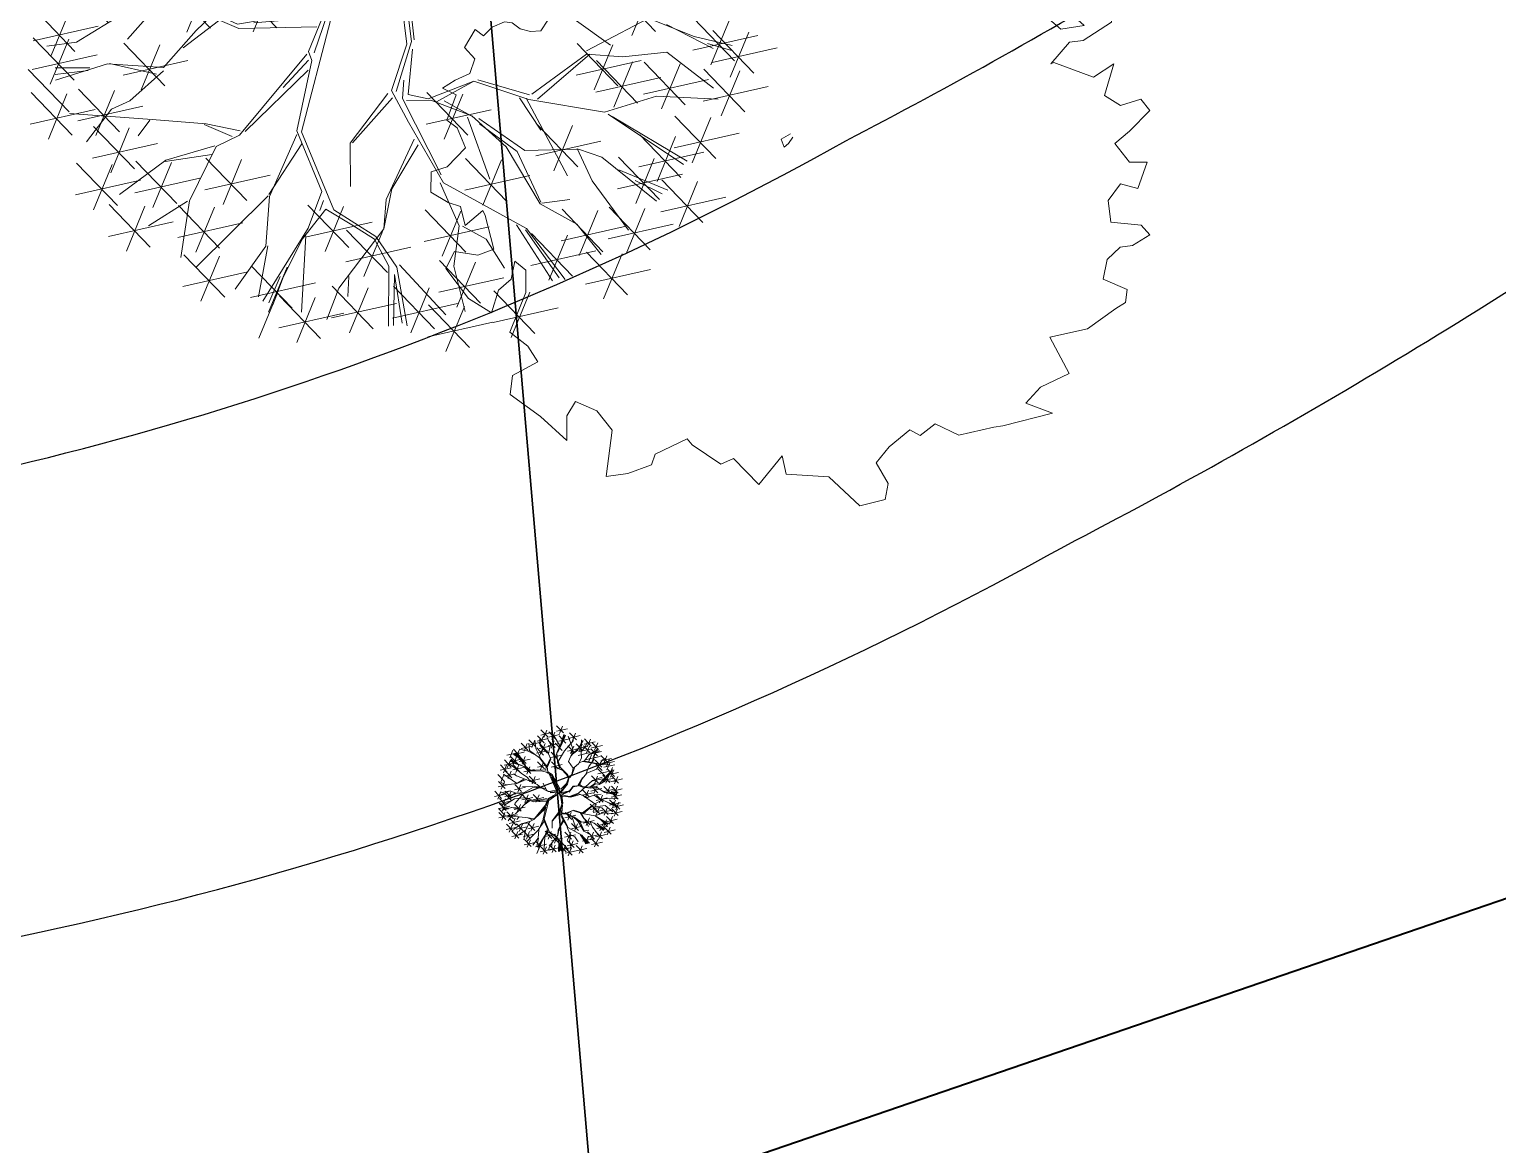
# Model space of a CAD drawing. Extents: x 2080 to 102399, y 2071 to 93424.
# Drawn here: x 84599.9 to 85059, y 76365.1 to 76713.8 of the extents above; entities that cross this region are included whole.
import ezdxf

# ---------------------------------------------------------------- set-up
doc = ezdxf.new("R2010")
doc.units = 0
doc.header["$LTSCALE"] = 20
doc.header["$MEASUREMENT"] = 0
doc.linetypes.add('CENTERX2', pattern=[4, 2.5, -0.5, 0.5, -0.5])
for name, color, linetype, lineweight in [('ASPHALT', 9, 'CENTERX2', 25), ('division', 13, 'Continuous', 18), ('fence', 13, 'FENCELINE2', 40), ('Mango tree', 96, 'Continuous', 5), ('NEEM TREE', 84, 'Continuous', 5), ('sappotta', 114, 'Continuous', 5), ('tree', 60, 'Continuous', 0)]:
    doc.layers.add(name, color=color, linetype=linetype, lineweight=lineweight)
doc.layers.add('road', color=2, linetype='Continuous')
doc.linetypes.add('FENCELINE2', pattern='A,0.25,-0.1,[132,ltypeshp.shx,S=0.1,R=0,X=-0.1,Y=0],-0.1,1', length=1.45)

# ---------------------------------------------------------------- blocks, each defined once
blk = doc.blocks.new('TREE')
at = {"layer": 'tree', "linetype": 'ByBlock'}
for p, q in [((-0.0327, 0.7068), (0.0625, 0.6302)), ((-0.1725, 0.5879), (-0.1582, 0.6953)), ((-0.1025, 0.5879), (-0.0882, 0.6953)), ((-0.0333, 0.6639), (0.0526, 0.6888)), ((0.05, 0.5835), (0.0643, 0.6908)), ((-0.273, 0.5454), (-0.2587, 0.6528)), ((-0.2048, 0.6602), (-0.1095, 0.5837)), ((-0.1348, 0.6602), (-0.0396, 0.5836)), ((-0.0305, 0.5588), (-0.0162, 0.6662)), ((0.0177, 0.6558), (0.113, 0.5792)), ((0.1556, 0.5563), (0.1699, 0.6636)), ((-0.2053, 0.6174), (-0.1194, 0.6422)), ((-0.1354, 0.6173), (-0.0495, 0.6422)), ((-0.0889, 0.4612), (-0.0874, 0.6348)), ((-0.0628, 0.6311), (0.0325, 0.5545)), ((-0.0548, 0.6426), (-0.0517, 0.5903)), ((-0.0469, 0.6439), (-0.0466, 0.6107)), ((-0.0424, 0.6), (-0.0354, 0.6435)), ((0.0172, 0.6129), (0.1031, 0.6378)), ((0.0289, 0.5925), (0.0229, 0.6448)), ((0.035, 0.6411), (0.0325, 0.5878)), ((0.0438, 0.6368), (0.0385, 0.586)), ((0.1505, 0.5516), (0.1053, 0.6391)), ((0.1233, 0.6286), (0.2185, 0.552)), ((0.2377, 0.5151), (0.252, 0.6224)), ((-0.3288, 0.4921), (-0.3145, 0.5995)), ((-0.3058, 0.5749), (-0.2199, 0.5997)), ((-0.2072, 0.4328), (-0.2166, 0.6045)), ((-0.1914, 0.5075), (-0.1771, 0.6148)), ((-0.0633, 0.5882), (0.0226, 0.6131)), ((-0.0052, 0.4639), (-0.0424, 0.6)), ((0.0301, 0.4852), (0.0444, 0.5926)), ((0.1227, 0.5857), (0.2086, 0.6106)), ((0.163, 0.5451), (0.2237, 0.6001)), ((-0.2903, 0.5111), (-0.303, 0.5704)), ((-0.2237, 0.5798), (-0.1284, 0.5032)), ((-0.0849, 0.4833), (-0.0706, 0.5907)), ((-0.0517, 0.5903), (-0.0107, 0.4797)), ((0.0014, 0.4731), (0.0289, 0.5925)), ((0.0385, 0.586), (0.0065, 0.4769)), ((0.2049, 0.5445), (0.2908, 0.5694)), ((0.2054, 0.5874), (0.3007, 0.5108)), ((0.2257, 0.5031), (0.2873, 0.5693)), ((0.3301, 0.4704), (0.3444, 0.5778)), ((0.4055, 0.4811), (0.4198, 0.5885)), ((-0.4375, 0.4563), (-0.4232, 0.5636)), ((-0.3616, 0.5215), (-0.2757, 0.5464)), ((-0.3611, 0.5644), (-0.2658, 0.4878)), ((-0.2242, 0.5369), (-0.1383, 0.5618)), ((-0.1172, 0.5556), (-0.022, 0.479)), ((-0.0027, 0.5147), (0.0832, 0.5395)), ((-0.0021, 0.5575), (0.0931, 0.4809)), ((0.1767, 0.4132), (0.1505, 0.5516)), ((0.1688, 0.4091), (0.163, 0.5451)), ((0.2979, 0.5427), (0.3931, 0.4661)), ((0.3732, 0.5534), (0.4684, 0.4769)), ((-0.4698, 0.5286), (-0.3745, 0.452)), ((-0.1402, 0.4833), (-0.1438, 0.5217)), ((-0.1177, 0.5128), (-0.0318, 0.5376)), ((0.2815, 0.4872), (0.3323, 0.535)), ((0.2973, 0.4998), (0.3832, 0.5247)), ((0.3726, 0.5106), (0.4585, 0.5354)), ((-0.4703, 0.4857), (-0.3844, 0.5106)), ((-0.3143, 0.4371), (-0.4122, 0.4877)), ((-0.3143, 0.4371), (-0.3982, 0.5041)), ((-0.2063, 0.4273), (-0.2903, 0.5111)), ((0.1805, 0.4059), (0.2257, 0.5031)), ((0.2208, 0.3923), (0.2351, 0.4997)), ((0.2646, 0.3726), (0.2815, 0.4872)), ((0.2788, 0.4021), (0.2931, 0.5095)), ((0.442, 0.3992), (0.4563, 0.5066)), ((-0.4678, 0.3685), (-0.4535, 0.4759)), ((-0.3883, 0.3547), (-0.374, 0.4621)), ((-0.3649, 0.3699), (-0.3506, 0.4773)), ((-0.1122, 0.3845), (-0.1402, 0.4833)), ((-0.0806, 0.3787), (-0.0889, 0.4612)), ((-0.0265, 0.3761), (-0.0122, 0.4835)), ((-0.0085, 0.3991), (-0.0052, 0.4639)), ((0.0003, 0.3978), (0.0014, 0.4731)), ((0.1885, 0.4646), (0.2838, 0.3881)), ((0.2465, 0.4744), (0.3417, 0.3978)), ((0.2735, 0.3684), (0.2851, 0.4823)), ((0.357, 0.4049), (0.3972, 0.4816)), ((0.4097, 0.4715), (0.5049, 0.3949)), ((0.5469, 0.3728), (0.5612, 0.4802)), ((-0.5101, 0.3371), (-0.4958, 0.4445)), ((-0.5001, 0.4408), (-0.4048, 0.3643)), ((-0.3972, 0.4422), (-0.3019, 0.3656)), ((-0.2946, 0.3706), (-0.3143, 0.4371)), ((-0.2415, 0.3319), (-0.2272, 0.4392)), ((-0.12, 0.3971), (-0.2126, 0.4319)), ((-0.0588, 0.4484), (0.0365, 0.3718)), ((0.188, 0.4218), (0.2739, 0.4466)), ((0.246, 0.4316), (0.3319, 0.4564)), ((0.3638, 0.3439), (0.3781, 0.4513)), ((0.4091, 0.4286), (0.495, 0.4535)), ((0.4112, 0.3162), (0.4576, 0.4387)), ((0.5146, 0.4451), (0.6098, 0.3685)), ((-0.5611, 0.3077), (-0.5468, 0.4151)), ((-0.5424, 0.4094), (-0.4471, 0.3328)), ((-0.5006, 0.398), (-0.4147, 0.4228)), ((-0.4523, 0.3771), (-0.492, 0.4152)), ((-0.3977, 0.3994), (-0.3118, 0.4242)), ((-0.2951, 0.3733), (-0.3845, 0.4057)), ((-0.2738, 0.4042), (-0.1786, 0.3276)), ((-0.1082, 0.3768), (-0.2063, 0.4273)), ((-0.0593, 0.4055), (0.0266, 0.4304)), ((0.1413, 0.2926), (0.1688, 0.4091)), ((0.1431, 0.2819), (0.1767, 0.4132)), ((0.2669, 0.3589), (0.357, 0.4049)), ((0.3315, 0.4162), (0.4267, 0.3396)), ((0.514, 0.4023), (0.5999, 0.4271)), ((-0.591, 0.2774), (-0.5767, 0.3848)), ((-0.5429, 0.3666), (-0.457, 0.3914)), ((-0.4746, 0.3286), (-0.5139, 0.3782)), ((-0.3538, 0.3409), (-0.4523, 0.3771)), ((-0.2743, 0.3613), (-0.1884, 0.3862)), ((-0.0955, 0.3342), (-0.0806, 0.3787)), ((0.0691, 0.3056), (-0.0085, 0.3991)), ((0.0696, 0.32), (0.0003, 0.3978)), ((0.1077, 0.2903), (0.122, 0.3977)), ((0.331, 0.3733), (0.4169, 0.3982)), ((0.4765, 0.2826), (0.4908, 0.3899)), ((-0.4487, 0.3078), (-0.531, 0.3639)), ((-0.4801, 0.3277), (-0.5236, 0.3708)), ((-0.2523, 0.3021), (-0.2977, 0.3728)), ((-0.2328, 0.3027), (-0.2946, 0.3706)), ((-0.1234, 0.268), (-0.192, 0.3599)), ((-0.0748, 0.2454), (-0.1082, 0.3768)), ((-0.0727, 0.2651), (-0.0584, 0.3725)), ((0.0754, 0.3626), (0.1707, 0.2861)), ((0.2348, 0.3004), (0.2669, 0.3589)), ((0.3874, 0.2656), (0.4017, 0.373)), ((0.4116, 0.3135), (0.5357, 0.3568)), ((0.4443, 0.3549), (0.5395, 0.2783)), ((-0.6239, 0.3068), (-0.538, 0.3317)), ((-0.6233, 0.3497), (-0.5281, 0.2731)), ((-0.2836, 0.2742), (-0.3538, 0.3409)), ((-0.105, 0.3374), (-0.0098, 0.2608)), ((-0.0826, 0.2917), (-0.0896, 0.3492)), ((0.0749, 0.3198), (0.1608, 0.3446)), ((0.2815, 0.24), (0.2958, 0.3473)), ((0.4261, 0.3103), (0.5371, 0.3486)), ((0.5416, 0.3382), (0.4319, 0.3085)), ((0.4437, 0.312), (0.5296, 0.3369)), ((-0.4776, 0.1801), (-0.5631, 0.3056)), ((-0.5319, 0.2129), (-0.5176, 0.3203)), ((-0.3897, 0.223), (-0.4487, 0.3078)), ((-0.4072, 0.2253), (-0.4455, 0.3055)), ((-0.4144, 0.2003), (-0.4001, 0.3077)), ((-0.235, 0.2995), (-0.3902, 0.3069)), ((-0.2796, 0.2004), (-0.2653, 0.3078)), ((-0.122, 0.2598), (-0.2328, 0.3027)), ((-0.1056, 0.2945), (-0.0197, 0.3194)), ((0.0922, 0.251), (0.0691, 0.3056)), ((0.1056, 0.2699), (0.0696, 0.32)), ((0.1459, 0.2799), (0.2348, 0.3004)), ((0.2329, 0.3114), (0.1472, 0.2885)), ((0.2492, 0.3123), (0.3445, 0.2357)), ((0.3309, 0.2942), (0.4112, 0.3162)), ((0.3427, 0.2907), (0.4261, 0.3103)), ((0.482, 0.194), (0.5517, 0.312)), ((0.5755, 0.2144), (0.5898, 0.3218)), ((-0.5642, 0.2852), (-0.469, 0.2086)), ((-0.4467, 0.2726), (-0.3515, 0.1961)), ((-0.3119, 0.2727), (-0.2167, 0.1961)), ((-0.2605, 0.2362), (-0.2836, 0.2742)), ((0.1055, 0.2394), (0.1431, 0.2819)), ((0.1061, 0.2671), (0.1413, 0.2926)), ((0.2028, 0.1723), (0.2171, 0.2796)), ((0.2487, 0.2694), (0.3346, 0.2943)), ((0.258, 0.2288), (0.3309, 0.2942)), ((0.5433, 0.2867), (0.6385, 0.2101)), ((-0.5089, 0.25), (-0.5844, 0.2487)), ((-0.5685, 0.1491), (-0.5542, 0.2565)), ((-0.5647, 0.2424), (-0.4788, 0.2672)), ((-0.4757, 0.2333), (-0.5089, 0.25)), ((-0.4473, 0.2298), (-0.3613, 0.2546)), ((-0.3124, 0.2299), (-0.2265, 0.2547)), ((-0.0802, 0.2109), (-0.1225, 0.2626)), ((-0.0752, 0.181), (-0.122, 0.2598)), ((-0.0766, 0.1892), (-0.0748, 0.2454)), ((0.0968, 0.2237), (0.0922, 0.251)), ((0.1705, 0.2446), (0.2658, 0.168)), ((0.4505, 0.1408), (0.4648, 0.2482)), ((0.5427, 0.2438), (0.6286, 0.2687)), ((0.545, 0.2352), (0.5826, 0.2612)), ((-0.6407, 0.1317), (-0.6264, 0.2391)), ((-0.6007, 0.2214), (-0.5055, 0.1448)), ((-0.3947, 0.2193), (-0.4757, 0.2333)), ((-0.2994, 0.2183), (-0.3897, 0.223)), ((-0.2597, 0.1974), (-0.3387, 0.2173)), ((-0.2624, 0.2136), (-0.2994, 0.2183)), ((-0.243, 0.1664), (-0.2605, 0.2362)), ((0.0025, 0.0374), (0.0981, 0.2158)), ((0.0981, 0.2158), (0.099, 0.1765)), ((0.1115, 0.1872), (0.1055, 0.2394)), ((0.2186, 0.1635), (0.1881, 0.2282)), ((0.1881, 0.2282), (0.2188, 0.13)), ((0.2191, 0.1608), (0.2558, 0.2257)), ((0.23, 0.1627), (0.2643, 0.2243)), ((0.2643, 0.2243), (0.4012, 0.2418)), ((0.4012, 0.2418), (0.545, 0.2352)), ((-0.673, 0.204), (-0.5778, 0.1274)), ((-0.6013, 0.1786), (-0.5154, 0.2034)), ((-0.2476, 0.1599), (-0.2624, 0.2136)), ((-0.2034, 0.1057), (-0.1891, 0.2131)), ((-0.0623, 0.105), (-0.0766, 0.1892)), ((-0.0552, 0.1452), (-0.0757, 0.2005)), ((-0.0606, 0.1276), (-0.0231, 0.2037)), ((0.4177, 0.1703), (0.5036, 0.1951)), ((0.4183, 0.2131), (0.5135, 0.1365)), ((0.4236, 0.1589), (0.482, 0.194)), ((0.525, 0.0834), (0.5393, 0.1908)), ((-0.6736, 0.1612), (-0.5877, 0.186)), ((-0.4809, 0.1824), (-0.5169, 0.1816)), ((-0.4218, 0.0972), (-0.4776, 0.1801)), ((-0.128, 0.063), (-0.243, 0.1664)), ((-0.2356, 0.178), (-0.1404, 0.1014)), ((0.0159, 0.0397), (0.0879, 0.1775)), ((0.0879, 0.1775), (0.0377, 0.06)), ((0.099, 0.1765), (0.0428, 0.0471)), ((0.0437, 0.0249), (0.1115, 0.1872)), ((0.2175, 0.0543), (0.23, 0.1627)), ((0.5067, 0.0974), (0.6118, 0.171)), ((-0.6629, 0.0372), (-0.6486, 0.1446)), ((-0.5198, 0.114), (-0.622, 0.1415)), ((-0.57, 0.0488), (-0.5557, 0.1562)), ((-0.1562, 0.0497), (-0.2476, 0.1599)), ((-0.2362, 0.1352), (-0.1503, 0.16)), ((-0.1409, 0.058), (-0.2227, 0.1446)), ((0.2103, 0.0643), (0.2214, 0.1471)), ((0.3358, 0.1329), (0.4236, 0.1589)), ((0.4028, 0.1499), (0.4277, 0.1511)), ((0.4236, 0.1589), (0.503, 0.136)), ((0.4277, 0.1511), (0.4981, 0.1322)), ((0.4922, 0.1129), (0.5781, 0.1377)), ((0.4927, 0.1557), (0.588, 0.0791)), ((0.503, 0.136), (0.6177, 0.1524)), ((0.6242, 0.0451), (0.6385, 0.1524)), ((-0.6951, 0.1095), (-0.5999, 0.0329)), ((-0.6023, 0.1211), (-0.5071, 0.0445)), ((-0.4593, 0.0547), (-0.5226, 0.1135)), ((-0.4435, 0.0598), (-0.5198, 0.114)), ((-0.0561, 0.1003), (-0.0606, 0.1276)), ((0.311, 0.0476), (0.3358, 0.1329)), ((0.4961, 0.109), (0.5913, 0.0324)), ((0.5581, 0.0067), (0.5724, 0.1141)), ((0.5919, 0.1174), (0.6871, 0.0408)), ((-0.6957, 0.0666), (-0.6098, 0.0915)), ((-0.6029, 0.0783), (-0.517, 0.1031)), ((-0.4102, 0.0459), (-0.425, 0.0995)), ((-0.3927, 0.0407), (-0.4218, 0.0972)), ((-0.0424, 0.0691), (-0.0623, 0.105)), ((0.0062, 0.0465), (-0.0561, 0.1003)), ((0.4533, 0.094), (0.5485, 0.0174)), ((0.4561, 0.0497), (0.5072, 0.0947)), ((0.5072, 0.0947), (0.5725, 0.0889)), ((0.5725, 0.0889), (0.6283, 0.1067)), ((0.5914, 0.0745), (0.6773, 0.0994)), ((-0.5542, 0.0359), (-0.6342, 0.0642)), ((-0.4431, 0.0575), (-0.551, 0.0336)), ((-0.4856, -0.0484), (-0.4713, 0.059)), ((-0.4001, 0.0366), (-0.4431, 0.0575)), ((-0.1266, 0.0547), (-0.2011, 0.0336)), ((-0.0378, 0.0249), (-0.1182, 0.0561)), ((-0.0133, 0.0293), (-0.0577, 0.0777)), ((-0.0029, 0.0338), (-0.0424, 0.0691)), ((0.1976, 0.0229), (0.2103, 0.0643)), ((0.2039, 0.0183), (0.2175, 0.0543)), ((0.5252, 0.0362), (0.6111, 0.061)), ((0.6432, -0.043), (0.6575, 0.0644)), ((-0.551, 0.0336), (-0.6427, -0.0185)), ((-0.5851, -0.0636), (-0.5708, 0.0438)), ((-0.2066, 0.0326), (-0.4001, 0.0366)), ((-0.2284, 0.0123), (-0.3885, 0.0329)), ((-0.1317, 0.0372), (-0.3243, -0.0486)), ((-0.2136, 0.0233), (-0.2816, 0.0285)), ((-0.2011, 0.0336), (-0.2099, 0.0183)), ((-0.1256, 0.0491), (-0.1965, 0.0234)), ((0, 0), (-0.1317, 0.0372)), ((0, 0), (-0.1256, 0.0491)), ((-0.0049, 0.0305), (-0.0378, 0.0249)), ((0.0395, 0.0323), (-0.0049, 0.0305)), ((-0.0022, 0.0143), (0.0395, 0.0323)), ((0.0428, 0.0471), (0.0159, 0.0397)), ((0.2461, 0.0172), (0.311, 0.0476)), ((0.2494, 0.0148), (0.3232, 0.0414)), ((0.3168, 0.0458), (0.3889, 0.0329)), ((0.3889, 0.0329), (0.4561, 0.0497)), ((0.3938, 0.0364), (0.4502, 0.0012)), ((0.5825, -0.0766), (0.5968, 0.0307)), ((0.6109, 0.0293), (0.7061, -0.0473)), ((-0.6174, 0.0087), (-0.5221, -0.0679)), ((-0.5184, -0.0189), (-0.4325, 0.0059)), ((-0.5179, 0.0239), (-0.4226, -0.0527)), ((-0.2099, 0.0183), (-0.3285, -0.0408)), ((-0.0003, 0.0032), (-0.0258, -0.0459)), ((-0.0193, 0.0171), (-0.0022, 0.0143)), ((-0.0003, 0.0032), (-0.0143, -0.0468)), ((0, 0), (0.0437, 0.0249)), ((0, 0), (0.0907, -0.0733)), ((0, 0), (0.1387, -0.0093)), ((0.0457, 0.0112), (0.1342, 0.0011)), ((0.1342, 0.0011), (0.1976, 0.0229)), ((0.1387, -0.0093), (0.2039, 0.0183)), ((0.2077, 0.0135), (0.2494, 0.0148)), ((0.2143, 0.023), (0.2461, 0.0172)), ((0.5395, -0.1795), (0.4317, 0.012)), ((0.4502, 0.0012), (0.5332, 0.0068)), ((0.4662, 0.0016), (0.5615, -0.075)), ((0.5332, 0.0068), (0.6399, -0.0619)), ((0.5359, 0.0073), (0.6375, -0.0315)), ((0.6103, -0.0135), (0.6962, 0.0113)), ((-0.6496, -0.127), (-0.6353, -0.0196)), ((-0.6179, -0.0342), (-0.532, -0.0093)), ((0, -0.016), (0.0794, -0.0725)), ((0.0218, -0.0124), (0.1337, -0.0129)), ((0.4506, -0.0014), (0.5471, -0.1922)), ((0.4657, -0.0413), (0.5516, -0.0164)), ((0.4988, -0.026), (0.594, -0.1026)), ((0.5497, -0.0472), (0.6356, -0.0223)), ((0.5502, -0.0043), (0.6454, -0.0809)), ((0.634, -0.0433), (0.5572, -0.0031)), ((-0.4544, -0.0734), (-0.64, -0.0514)), ((-0.3336, -0.0445), (-0.4539, -0.0762)), ((-0.3243, -0.0486), (-0.3996, -0.1841)), ((-0.3285, -0.0408), (-0.3865, -0.1457)), ((-0.0258, -0.0459), (-0.0782, -0.0994)), ((-0.0143, -0.0468), (-0.069, -0.1031)), ((0.0037, -0.0378), (-0.0634, -0.105)), ((0.0794, -0.0725), (-0.0032, -0.0305)), ((-0.0027, -0.05), (0.0442, -0.1288)), ((0.0068, -0.04), (0.0464, -0.1257)), ((0.4982, -0.0688), (0.5841, -0.044)), ((-0.6824, -0.0975), (-0.5965, -0.0727)), ((-0.6819, -0.0547), (-0.5866, -0.1313)), ((-0.4539, -0.0762), (-0.529, -0.1279)), ((-0.3415, -0.0625), (-0.4516, -0.0729)), ((0.0776, -0.0784), (0.1507, -0.0801)), ((0.0907, -0.0733), (0.1551, -0.0736)), ((0.1507, -0.0801), (0.1961, -0.1171)), ((0.1551, -0.0736), (0.1692, -0.0909)), ((0.3552, -0.0987), (0.4322, -0.0745)), ((0.4322, -0.0745), (0.5351, -0.0711)), ((-0.0782, -0.0994), (-0.1625, -0.1303)), ((-0.069, -0.1031), (-0.1583, -0.1382)), ((0.1692, -0.0909), (0.1988, -0.1166)), ((0.1997, -0.1222), (0.28, -0.1002)), ((0.2908, -0.0984), (0.2006, -0.1108)), ((0.28, -0.1002), (0.361, -0.1005)), ((0.361, -0.1005), (0.4605, -0.1592)), ((0.5143, -0.1912), (0.5286, -0.0838)), ((0.5946, -0.21), (0.6089, -0.1026)), ((-0.529, -0.1279), (-0.6262, -0.1328)), ((-0.5262, -0.1302), (-0.6106, -0.1749)), ((-0.5883, -0.2365), (-0.574, -0.1291)), ((-0.2851, -0.1315), (-0.3468, -0.1809)), ((-0.1708, -0.1289), (-0.2851, -0.1315)), ((-0.1717, -0.1404), (-0.2819, -0.1338)), ((-0.1625, -0.1303), (-0.1885, -0.1908)), ((-0.1491, -0.159), (-0.0787, -0.1133)), ((0.1285, -0.1649), (0.0414, -0.1124)), ((0.0442, -0.1288), (0.1326, -0.1893)), ((0.0464, -0.1257), (0.1304, -0.1758)), ((0.1988, -0.1166), (0.2115, -0.1592)), ((0.216, -0.1194), (0.2161, -0.1529)), ((0.4883, -0.2176), (0.5026, -0.1102)), ((-0.3865, -0.1457), (-0.4551, -0.1682)), ((-0.4366, -0.2485), (-0.4223, -0.1411)), ((-0.4167, -0.1646), (-0.3981, -0.1586)), ((-0.1611, -0.1553), (-0.2266, -0.2977)), ((-0.1334, -0.1363), (-0.1611, -0.1553)), ((-0.1491, -0.159), (-0.1325, -0.1923)), ((0.2115, -0.1592), (0.2579, -0.2353)), ((0.2161, -0.1529), (0.2589, -0.2239)), ((0.4605, -0.1592), (0.5815, -0.1472)), ((0.5618, -0.1806), (0.6477, -0.1557)), ((0.5623, -0.1377), (0.6576, -0.2143)), ((0.5815, -0.1472), (0.612, -0.1616)), ((-0.6212, -0.2071), (-0.5353, -0.1822)), ((-0.6206, -0.1642), (-0.5254, -0.2408)), ((-0.4551, -0.1682), (-0.6115, -0.1865)), ((-0.6069, -0.1967), (-0.5564, -0.1829)), ((-0.5527, -0.1875), (-0.6055, -0.205)), ((-0.4685, -0.1733), (-0.5833, -0.2546)), ((-0.4768, -0.1719), (-0.5527, -0.1875)), ((-0.4074, -0.1716), (-0.4768, -0.1719)), ((-0.4689, -0.1762), (-0.3736, -0.2528)), ((-0.4074, -0.1716), (-0.4005, -0.2266)), ((-0.3996, -0.1841), (-0.39, -0.2748)), ((-0.1597, -0.1636), (-0.1316, -0.1979)), ((-0.1391, -0.291), (-0.1248, -0.1836)), ((0.1304, -0.1758), (0.1582, -0.2744)), ((0.1323, -0.1698), (0.3363, -0.2026)), ((0.1725, -0.2857), (0.1868, -0.1784)), ((0.3553, -0.2704), (0.3696, -0.1631)), ((0.461, -0.2747), (0.4753, -0.1673)), ((0.5541, -0.1822), (0.6493, -0.2588)), ((-0.6694, -0.223), (-0.5835, -0.1982)), ((-0.5994, -0.3116), (-0.5851, -0.2043)), ((-0.4694, -0.219), (-0.3835, -0.1942)), ((-0.1885, -0.1908), (-0.2354, -0.3106)), ((-0.1325, -0.1923), (-0.0549, -0.2378)), ((-0.1316, -0.1979), (-0.1072, -0.2747)), ((-0.127, -0.208), (-0.0549, -0.2378)), ((0.1402, -0.2134), (0.2354, -0.29)), ((0.323, -0.1981), (0.4182, -0.2747)), ((0.3363, -0.2026), (0.433, -0.2618)), ((0.4287, -0.2023), (0.5239, -0.2789)), ((0.5281, -0.2087), (0.6233, -0.2852)), ((0.5471, -0.1922), (0.5922, -0.2432)), ((0.5536, -0.2251), (0.6395, -0.2002)), ((-0.6316, -0.2393), (-0.5364, -0.3159)), ((-0.4283, -0.3326), (-0.414, -0.2253)), ((-0.4005, -0.2266), (-0.3951, -0.2756)), ((-0.2062, -0.2186), (-0.3247, -0.2471)), ((-0.3029, -0.2434), (-0.2099, -0.2306)), ((-0.1719, -0.2615), (-0.086, -0.2367)), ((-0.1713, -0.2187), (-0.0761, -0.2953)), ((-0.117, -0.2175), (-0.1065, -0.28)), ((-0.0549, -0.2378), (-0.0184, -0.3382)), ((-0.0107, -0.3337), (-0.0485, -0.2422)), ((0.1396, -0.2563), (0.2255, -0.2314)), ((0.145, -0.2292), (0.153, -0.3929)), ((0.2579, -0.2353), (0.3074, -0.2801)), ((0.2589, -0.2239), (0.3265, -0.2433)), ((0.2678, -0.3315), (0.2821, -0.2242)), ((0.3093, -0.2742), (0.2687, -0.2335)), ((0.2687, -0.2335), (0.3278, -0.2515)), ((0.3224, -0.241), (0.4083, -0.2161)), ((0.5276, -0.2515), (0.6135, -0.2267)), ((-0.6322, -0.2822), (-0.5463, -0.2573)), ((-0.5252, -0.3762), (-0.5109, -0.2688)), ((-0.4606, -0.2603), (-0.3653, -0.3369)), ((-0.3696, -0.2771), (-0.3029, -0.2434)), ((-0.3247, -0.2471), (-0.3696, -0.2771)), ((0.2355, -0.2592), (0.3307, -0.3358)), ((0.3265, -0.2433), (0.3478, -0.2873)), ((0.4383, -0.3633), (0.4526, -0.256)), ((0.5209, -0.365), (0.5352, -0.2576)), ((-0.5061, -0.2806), (-0.5649, -0.299)), ((-0.4783, -0.2816), (-0.508, -0.3032)), ((-0.3696, -0.2771), (-0.5061, -0.2806)), ((-0.4611, -0.3032), (-0.3752, -0.2783)), ((-0.3951, -0.2756), (-0.4174, -0.327)), ((-0.39, -0.2748), (-0.4095, -0.3399)), ((-0.1137, -0.2701), (-0.1773, -0.3731)), ((-0.1072, -0.2747), (-0.1125, -0.3593)), ((-0.1097, -0.2945), (-0.1064, -0.3806)), ((-0.1024, -0.2878), (-0.0963, -0.3901)), ((0.1582, -0.2744), (0.2241, -0.3165)), ((0.2349, -0.3021), (0.3208, -0.2772)), ((0.3074, -0.2801), (0.3177, -0.3902)), ((0.3478, -0.2873), (0.4223, -0.3138)), ((0.3496, -0.2814), (0.5678, -0.2977)), ((0.4061, -0.291), (0.5013, -0.3676)), ((0.4886, -0.2927), (0.5839, -0.3693)), ((0.5002, -0.3086), (0.5861, -0.2837)), ((-0.5581, -0.3467), (-0.4722, -0.3219)), ((-0.5575, -0.3039), (-0.4623, -0.3805)), ((-0.3095, -0.4221), (-0.2952, -0.3147)), ((-0.2391, -0.3055), (-0.2795, -0.3823)), ((-0.2354, -0.3106), (-0.2065, -0.4818)), ((-0.1896, -0.4219), (-0.1753, -0.3146)), ((-0.0488, -0.3905), (-0.0267, -0.3225)), ((0.2241, -0.3165), (0.2233, -0.3781)), ((0.2263, -0.3133), (0.2777, -0.369)), ((0.3918, -0.2995), (0.5577, -0.3051)), ((0.4055, -0.3339), (0.4914, -0.309)), ((0.4223, -0.3138), (0.4886, -0.4089)), ((0.4881, -0.3355), (0.574, -0.3107)), ((-0.4174, -0.327), (-0.504, -0.3949)), ((-0.423, -0.3446), (-0.4971, -0.4018)), ((-0.4841, -0.411), (-0.423, -0.3446)), ((-0.4095, -0.3399), (-0.4823, -0.4217)), ((-0.4035, -0.3413), (-0.4222, -0.4649)), ((-0.3417, -0.3498), (-0.2465, -0.4264)), ((-0.2219, -0.3496), (-0.1266, -0.4262)), ((-0.0194, -0.3324), (-0.0839, -0.4803)), ((-0.0184, -0.3382), (0.0499, -0.4609)), ((-0.008, -0.3501), (0.1163, -0.3738)), ((-0.0076, -0.3361), (0.1127, -0.3689)), ((0.103, -0.4503), (0.1173, -0.343)), ((0.2241, -0.4422), (0.2384, -0.3349)), ((0.3499, -0.4463), (0.3642, -0.3389)), ((0.4915, -0.4444), (0.5058, -0.3371)), ((-0.4553, -0.4642), (-0.441, -0.3568)), ((-0.3423, -0.3926), (-0.2564, -0.3678)), ((-0.2224, -0.3925), (-0.1365, -0.3676)), ((-0.1125, -0.3593), (-0.1552, -0.4731)), ((0.1127, -0.3689), (0.1499, -0.4241)), ((0.1176, -0.3652), (0.2597, -0.428)), ((0.1919, -0.3699), (0.2871, -0.4465)), ((0.3176, -0.374), (0.4129, -0.4506)), ((0.4593, -0.3721), (0.5545, -0.4487)), ((-0.4876, -0.3919), (-0.3924, -0.4684)), ((-0.3657, -0.5011), (-0.3514, -0.3937)), ((-0.2795, -0.3823), (-0.343, -0.4206)), ((-0.2759, -0.3869), (-0.2676, -0.4359)), ((-0.1064, -0.3806), (-0.1525, -0.4723)), ((-0.0963, -0.3901), (-0.0331, -0.4661)), ((-0.0591, -0.4848), (-0.0448, -0.3774)), ((0.0702, -0.4209), (0.1561, -0.396)), ((0.0707, -0.378), (0.1659, -0.4546)), ((0.1007, -0.498), (0.115, -0.3907)), ((0.1913, -0.4128), (0.2772, -0.3879)), ((0.2233, -0.3781), (0.2612, -0.5033)), ((0.3171, -0.4168), (0.403, -0.392)), ((0.3177, -0.3902), (0.3763, -0.5062)), ((0.4013, -0.4879), (0.3244, -0.3975)), ((0.4039, -0.5086), (0.4182, -0.4012)), ((0.4587, -0.415), (0.5446, -0.3901)), ((-0.4882, -0.4347), (-0.4023, -0.4099)), ((-0.4421, -0.5359), (-0.4278, -0.4285)), ((-0.398, -0.4288), (-0.3028, -0.5054)), ((-0.343, -0.4206), (-0.3958, -0.4885)), ((-0.0919, -0.4553), (-0.006, -0.4305)), ((-0.0913, -0.4125), (0.0039, -0.4891)), ((0.0684, -0.4257), (0.1636, -0.5023)), ((0.1499, -0.4241), (0.2072, -0.4816)), ((0.2597, -0.428), (0.35, -0.533)), ((-0.3986, -0.4717), (-0.3127, -0.4468)), ((-0.2676, -0.4359), (-0.288, -0.4955)), ((0.0678, -0.4686), (0.1537, -0.4437)), ((0.2465, -0.4497), (0.2653, -0.5445)), ((0.3516, -0.5484), (0.3659, -0.441)), ((0.3913, -0.4953), (0.3618, -0.4526)), ((0.3618, -0.4526), (0.3818, -0.5053)), ((0.371, -0.4791), (0.4569, -0.4543)), ((0.3716, -0.4363), (0.4668, -0.5128)), ((-0.4749, -0.5065), (-0.389, -0.4816)), ((-0.4744, -0.4636), (-0.3791, -0.5402)), ((-0.2125, -0.4633), (-0.2516, -0.5788)), ((-0.2093, -0.4822), (-0.2396, -0.5849)), ((-0.2065, -0.4818), (-0.235, -0.5955)), ((-0.1552, -0.4731), (-0.1424, -0.549)), ((-0.152, -0.475), (-0.1152, -0.5107)), ((-0.0336, -0.4634), (-0.063, -0.5215)), ((-0.0331, -0.4661), (-0.0177, -0.5084)), ((0.0499, -0.4609), (0.1322, -0.517)), ((0.0511, -0.4687), (0.0651, -0.6342)), ((0.0737, -0.6355), (0.0525, -0.4769)), ((0.1527, -0.5685), (0.167, -0.4611)), ((0.2072, -0.4816), (0.2087, -0.5904)), ((0.272, -0.589), (0.2863, -0.4816)), ((0.3193, -0.4761), (0.4145, -0.5527)), ((-0.3471, -0.6137), (-0.3328, -0.5063)), ((-0.222, -0.6023), (-0.2077, -0.495)), ((-0.1522, -0.6181), (-0.1379, -0.5107)), ((-0.0177, -0.5084), (-0.0184, -0.6371)), ((0.1204, -0.4962), (0.2156, -0.5728)), ((0.2612, -0.5033), (0.2916, -0.568)), ((0.3187, -0.5189), (0.4046, -0.4941)), ((-0.2543, -0.53), (-0.1591, -0.6066)), ((-0.063, -0.5215), (-0.0923, -0.6299)), ((-0.0129, -0.6396), (0.0014, -0.5323)), ((0.0432, -0.6451), (0.0575, -0.5377)), ((0.1198, -0.539), (0.2057, -0.5142)), ((0.1322, -0.517), (0.1982, -0.6091)), ((0.2392, -0.5595), (0.3251, -0.5347)), ((0.2397, -0.5167), (0.335, -0.5933)), ((0.2658, -0.5304), (0.2845, -0.5748)), ((0.2765, -0.631), (0.2908, -0.5236)), ((-0.38, -0.5843), (-0.2941, -0.5594)), ((-0.3794, -0.5414), (-0.2842, -0.618)), ((-0.2549, -0.5729), (-0.169, -0.548)), ((-0.185, -0.5886), (-0.0991, -0.5638)), ((-0.1845, -0.5458), (-0.0893, -0.6224)), ((-0.1424, -0.549), (-0.1582, -0.6188)), ((-0.0167, -0.5472), (0.0102, -0.6407)), ((0.2107, -0.6622), (0.225, -0.5548)), ((0.2442, -0.5587), (0.3395, -0.6353)), ((-0.0956, -0.6834), (-0.0813, -0.576)), ((-0.0457, -0.6102), (0.0402, -0.5853)), ((-0.0451, -0.5673), (0.0501, -0.6439)), ((-0.0016, -0.637), (-0.0134, -0.5831)), ((0.0103, -0.6156), (0.0962, -0.5908)), ((0.0109, -0.5728), (0.1061, -0.6494)), ((0.1102, -0.6739), (0.1245, -0.5666)), ((0.1784, -0.5899), (0.2736, -0.6665)), ((0.2437, -0.6015), (0.3296, -0.5767)), ((-0.1864, -0.7024), (-0.1721, -0.595)), ((-0.1279, -0.6111), (-0.0326, -0.6877)), ((0.078, -0.6016), (0.1732, -0.6782)), ((0.1778, -0.6327), (0.2637, -0.6079)), ((-0.2187, -0.6301), (-0.1235, -0.7067)), ((-0.1284, -0.6539), (-0.0425, -0.6291)), ((0.0037, -0.7279), (0.018, -0.6205)), ((0.0774, -0.6445), (0.1633, -0.6196)), ((-0.2193, -0.6729), (-0.1334, -0.6481)), ((-0.0286, -0.6556), (0.0667, -0.7322)), ((-0.0291, -0.6984), (0.0568, -0.6736))]:
    blk.add_line(p, q, dxfattribs=at)
blk = doc.blocks.new('NEEM')
at = {"layer": 'sappotta', "linetype": 'Continuous'}
for p, q in [((0.1622, 1.1437), (0.1418, 1.1119)), ((0.2828, 1.1298), (0.1622, 1.1437)), ((-0.1911, 1.0989), (-0.2131, 1.0923)), ((-0.177, 1.0484), (-0.1911, 1.0989)), ((0.0031, 1.1323), (-0.083, 1.1274)), ((-0.083, 1.1274), (-0.0227, 1.0834)), ((0.0298, 1.0769), (0.0031, 1.1323)), ((0.1418, 1.1119), (0.2162, 1.072)), ((0.2671, 1.1233), (0.2828, 1.1298)), ((0.3509, 1.0158), (0.2671, 1.1233)), ((-0.2131, 1.0923), (-0.2421, 1.0068)), ((-0.0227, 1.0834), (-0.0431, 1.0394)), ((0.1144, 1.0427), (0.0298, 1.0769)), ((0.2162, 1.072), (0.1144, 1.0427)), ((0.4207, 1.063), (0.3509, 1.0158)), ((0.4731, 1.0296), (0.4207, 1.063)), ((-0.3588, 1.0435), (-0.3956, 1.0158)), ((-0.3956, 1.0158), (-0.3455, 1.0109)), ((-0.3455, 1.0109), (-0.34, 1.0386)), ((-0.2421, 1.0068), (-0.2303, 0.9351)), ((-0.0431, 1.0394), (-0.177, 1.0484)), ((0.5006, 0.9816), (0.4731, 1.0296)), ((-0.517, 0.9628), (-0.6142, 0.9009)), ((0.4716, 0.9417), (0.5006, 0.9816)), ((-0.5209, 0.9449), (-0.5209, 0.9449)), ((-0.4489, 0.9131), (-0.5209, 0.9449)), ((-0.4935, 0.8838), (-0.4489, 0.9131)), ((-0.2303, 0.9351), (-0.3196, 0.9058)), ((-0.1081, 0.9221), (-0.177, 0.8716)), ((-0.0274, 0.9083), (-0.1081, 0.9221)), ((0.4825, 0.9083), (0.4716, 0.9417)), ((0.5515, 0.9498), (0.5813, 0.9001)), ((0.6267, 0.9278), (0.5515, 0.9498)), ((0.6541, 0.87), (0.6267, 0.9278)), ((-0.6142, 0.9009), (-0.5891, 0.87)), ((-0.5891, 0.87), (-0.4935, 0.8838)), ((-0.4152, 0.8838), (-0.459, 0.839)), ((-0.3196, 0.9058), (-0.4152, 0.8838)), ((-0.177, 0.8716), (-0.1394, 0.8089)), ((-0.0345, 0.839), (-0.0274, 0.9083)), ((0.5813, 0.9001), (0.4825, 0.9083)), ((0.6157, 0.8064), (0.6541, 0.87)), ((-0.459, 0.839), (-0.3032, 0.8374)), ((-0.3032, 0.8374), (-0.3611, 0.7616)), ((-0.0674, 0.7796), (-0.0345, 0.839)), ((0.7152, 0.8602), (0.6604, 0.7877)), ((0.7622, 0.8439), (0.7152, 0.8602)), ((0.7826, 0.7787), (0.7622, 0.8439)), ((-0.7168, 0.7893), (-0.7489, 0.7739)), ((-0.6886, 0.7722), (-0.7168, 0.7893)), ((-0.5335, 0.7763), (-0.5617, 0.6989)), ((-0.452, 0.7502), (-0.5335, 0.7763)), ((-0.1394, 0.8089), (-0.0674, 0.7796)), ((0.6604, 0.7877), (0.6157, 0.8064)), ((0.7755, 0.7038), (0.7826, 0.7787)), ((-0.7826, 0.7567), (-0.8304, 0.7291)), ((-0.7489, 0.7739), (-0.7826, 0.7567)), ((-0.6384, 0.7576), (-0.6886, 0.7722)), ((-0.5985, 0.672), (-0.6384, 0.7576)), ((-0.3611, 0.7616), (-0.452, 0.7502)), ((-0.8178, 0.6924), (-0.8499, 0.6378)), ((-0.8304, 0.7291), (-0.8264, 0.7144)), ((-0.8264, 0.7144), (-0.8178, 0.6924)), ((-0.5617, 0.6989), (-0.5985, 0.672)), ((0.8883, 0.7225), (0.7755, 0.7038)), ((0.9236, 0.6785), (0.8883, 0.7225)), ((0.9126, 0.5906), (0.9236, 0.6785)), ((-0.8922, 0.6126), (-0.9228, 0.5938)), ((-0.9228, 0.5938), (-0.8946, 0.5547)), ((-0.8499, 0.6378), (-0.8922, 0.6126)), ((-0.8946, 0.5547), (-0.868, 0.5401)), ((0.9643, 0.5409), (0.9126, 0.5906)), ((-0.868, 0.5401), (-0.8178, 0.5173)), ((-0.8178, 0.5173), (-0.752, 0.4399)), ((0.9338, 0.5002), (0.9643, 0.5409)), ((0.8037, 0.4146), (0.8398, 0.4749)), ((0.8398, 0.4749), (0.9338, 0.5002)), ((0.9424, 0.4708), (0.9165, 0.4374)), ((1.0137, 0.4391), (0.9424, 0.4708)), ((-0.752, 0.4399), (-0.7348, 0.3943)), ((0.8601, 0.3666), (0.8037, 0.4146)), ((0.9165, 0.4374), (0.904, 0.404)), ((1.0176, 0.3886), (1.0137, 0.4391)), ((-0.9604, 0.3657), (-0.9941, 0.3095)), ((-0.9345, 0.3454), (-0.9604, 0.3657)), ((-0.9079, 0.3723), (-0.9345, 0.3454)), ((-0.8695, 0.3894), (-0.9079, 0.3723)), ((-0.846, 0.3861), (-0.8695, 0.3894)), ((-0.821, 0.3674), (-0.846, 0.3861)), ((-0.7881, 0.3592), (-0.821, 0.3674)), ((-0.7348, 0.3943), (-0.7567, 0.3609)), ((0.933, 0.378), (0.8601, 0.3666)), ((0.904, 0.404), (0.933, 0.378)), ((0.9298, 0.3315), (1.0176, 0.3886)), ((-0.7567, 0.3609), (-0.7881, 0.3592)), ((0.8288, 0.259), (0.8875, 0.3258)), ((0.8875, 0.3258), (0.9298, 0.3315)), ((-0.9941, 0.3095), (-0.9612, 0.2745)), ((-0.9612, 0.2745), (-0.9776, 0.2289)), ((-0.9776, 0.2289), (-1.0231, 0.2077)), ((0.8382, 0.2623), (0.8288, 0.259)), ((0.9306, 0.2281), (0.8382, 0.2623)), ((1.0254, 0.259), (0.962, 0.2175)), ((0.9964, 0.1597), (1.0254, 0.259)), ((-1.0231, 0.2077), (-1.0622, 0.1825)), ((0.962, 0.2175), (0.9306, 0.2281)), ((-1.0622, 0.1825), (-1.0199, 0.1621)), ((-1.0199, 0.1621), (-1.0489, 0.0839)), ((1.0458, 0.1287), (0.9964, 0.1597)), ((1.1092, 0.1491), (1.0458, 0.1287)), ((1.1374, 0.114), (1.1092, 0.1491)), ((1.074, 0.0489), (1.1374, 0.114)), ((-1.0489, 0.0839), (-1.0168, 0.0595)), ((-1.0168, 0.0595), (-0.991, -0.0024)), ((1.0286, 0.0106), (1.074, 0.0489)), ((0.0196, 0.0407), (-0.0094, 0.0244)), ((-0.0094, 0.0244), (0, 0)), ((0, 0), (0.0141, 0.0114)), ((0.0141, 0.0114), (0.0274, 0.031)), ((1.074, -0.0472), (1.0286, 0.0106)), ((-0.991, -0.0024), (-1.0481, -0.0619)), ((-1.0975, -0.0774), (-1.0983, -0.1401)), ((-1.0481, -0.0619), (-1.0975, -0.0774)), ((1.1288, -0.0472), (1.074, -0.0472)), ((1.0998, -0.1287), (1.1288, -0.0472)), ((1.0074, -0.1662), (1.0458, -0.114)), ((1.0458, -0.114), (1.0998, -0.1287)), ((-1.0983, -0.1401), (-1.0442, -0.1727)), ((-1.0442, -0.1727), (-1.0066, -0.1849)), ((1.016, -0.2338), (1.0074, -0.1662)), ((-1.0066, -0.1849), (-0.9917, -0.2436)), ((-0.9917, -0.2436), (-0.9369, -0.1979)), ((-0.9369, -0.1979), (-0.9298, -0.2134)), ((-0.9298, -0.2134), (-0.9024, -0.3177)), ((1.11, -0.2427), (1.016, -0.2338)), ((1.0834, -0.3063), (1.1367, -0.2729)), ((1.1367, -0.2729), (1.11, -0.2427)), ((-0.9024, -0.3177), (-0.9526, -0.3364)), ((1.0043, -0.3495), (1.045, -0.3112)), ((1.045, -0.3112), (1.0834, -0.3063)), ((-1.0246, -0.325), (-1.0521, -0.378)), ((-0.9526, -0.3364), (-1.0246, -0.325)), ((-0.8484, -0.4114), (-0.8374, -0.3552)), ((-0.8374, -0.3552), (-0.8029, -0.3828)), ((0.9917, -0.4105), (1.0043, -0.3495)), ((-1.0521, -0.378), (-0.9816, -0.4708)), ((-0.8029, -0.3828), (-0.8029, -0.4521)), ((1.0662, -0.4431), (0.9917, -0.4105)), ((-0.9103, -0.5156), (-0.8883, -0.4456)), ((-0.8883, -0.4456), (-0.8484, -0.4114)), ((-0.8029, -0.4521), (-0.8531, -0.5759)), ((1.0615, -0.4839), (1.0662, -0.4431)), ((-0.9816, -0.4708), (-0.9103, -0.5156)), ((1.0317, -0.5026), (1.0615, -0.4839)), ((0.9432, -0.5653), (1.0317, -0.5026)), ((-0.8531, -0.5759), (-0.7967, -0.6191)), ((0.8264, -0.5914), (0.9432, -0.5653)), ((0.8868, -0.7038), (0.8264, -0.5914)), ((-0.7967, -0.6191), (-0.7661, -0.668)), ((-0.7661, -0.668), (-0.8445, -0.7103)), ((-0.8445, -0.7103), (-0.8523, -0.7698)), ((0.7975, -0.747), (0.8868, -0.7038)), ((-0.8523, -0.7698), (-0.7575, -0.8382)), ((0.7512, -0.7967), (0.7975, -0.747)), ((-0.676, -0.8358), (-0.6486, -0.791)), ((-0.6486, -0.791), (-0.582, -0.8203)), ((-0.582, -0.8203), (-0.5343, -0.8806)), ((0.8343, -0.8276), (0.7512, -0.7967)), ((-0.7575, -0.8382), (-0.6753, -0.9123)), ((-0.6753, -0.9123), (-0.676, -0.8358)), ((0.423, -0.8968), (0.47, -0.8602)), ((0.47, -0.8602), (0.5429, -0.896)), ((0.6518, -0.8708), (0.68, -0.8667)), ((0.68, -0.8667), (0.8343, -0.8276)), ((-0.5343, -0.8806), (-0.5538, -1.0247)), ((-0.4011, -0.9547), (-0.3016, -0.9074)), ((-0.3016, -0.9074), (-0.2859, -0.9262)), ((0.3267, -0.9319), (0.3909, -0.8789)), ((0.3909, -0.8789), (0.423, -0.8968)), ((0.5429, -0.896), (0.6518, -0.8708)), ((-0.4128, -0.9881), (-0.4011, -0.9547)), ((-0.2859, -0.9262), (-0.1966, -0.9856)), ((0.2867, -0.9824), (0.3267, -0.9319)), ((-0.4857, -1.015), (-0.4128, -0.9881)), ((-0.1966, -0.9856), (-0.1575, -0.9685)), ((-0.1575, -0.9685), (-0.0783, -1.0492)), ((-0.0783, -1.0492), (-0.0063, -0.9604)), ((-0.0063, -0.9604), (0.0063, -1.0174)), ((0.3235, -1.0459), (0.2867, -0.9824)), ((-0.5538, -1.0247), (-0.4857, -1.015)), ((0.0063, -1.0174), (0.1394, -1.0255)), ((0.1394, -1.0255), (0.2358, -1.1152)), ((0.3141, -1.0964), (0.3235, -1.0459)), ((0.2358, -1.1152), (0.3141, -1.0964))]:
    blk.add_line(p, q, dxfattribs=at)

msp = doc.modelspace()

# ---------------------------------------------------------------- linework, layer by layer
at = {"layer": 'ASPHALT', "linetype": 'Continuous'}
msp.add_arc((87567.844, 71281.164), 5508.847, 110.473034, 117.785879, dxfattribs=at)
at = {"layer": 'division', "lineweight": 35, "ltscale": 0.25}
msp.add_line((84567.485, 78766.38), (84776.314, 76344.039), dxfattribs=at)
at = {"layer": 'fence', "linetype": 'Continuous'}
msp.add_lwpolyline([(85811.373, 76693.749), (85338.14, 76536.873), (84776.314, 76344.039), (84660.704, 76183.192)], dxfattribs=at)
at = {"layer": 'road', "ltscale": 0.5}
for centre, radius, start, end in [((84027.212, 78270.874), 1794.399, 297.480001, 304.587107), ((84361.287, 77559.482), 1009.62, 278.930684, 299.289632), ((84027.212, 78270.874), 1938.399, 297.54628, 304.587107), ((84361.287, 77559.482), 1153.62, 278.930684, 299.175096)]:
    msp.add_arc(centre, radius, start, end, dxfattribs=at)

# ---------------------------------------------------------------- block references
at = {"layer": 'Mango tree', "linetype": 'Continuous', "xscale": 100.5541090274637, "yscale": 100.5541090274637, "zscale": 100.5541090274637}
msp.add_blockref('NEEM', (84835.926, 76676.983), dxfattribs=at)
at = {"layer": 'NEEM TREE', "linetype": 'Continuous', "extrusion": (0.00224, -0.003541, 0.999991)}
for p, xscale, yscale, zscale, rotation in [((84712.782, 76730.327, -81.913), 170.4331942899079, 170.4331942899079, 170.4331942899079, 51.50199717107599), ((84765.34, 76475.186, -80.908), 28.49890945539099, 28.49890945539099, 28.49890945539099, 51.5019971710867)]:
    msp.add_blockref('TREE', p, dxfattribs=dict(at, xscale=xscale, yscale=yscale, zscale=zscale, rotation=rotation))

doc.saveas('drawing.dxf')
